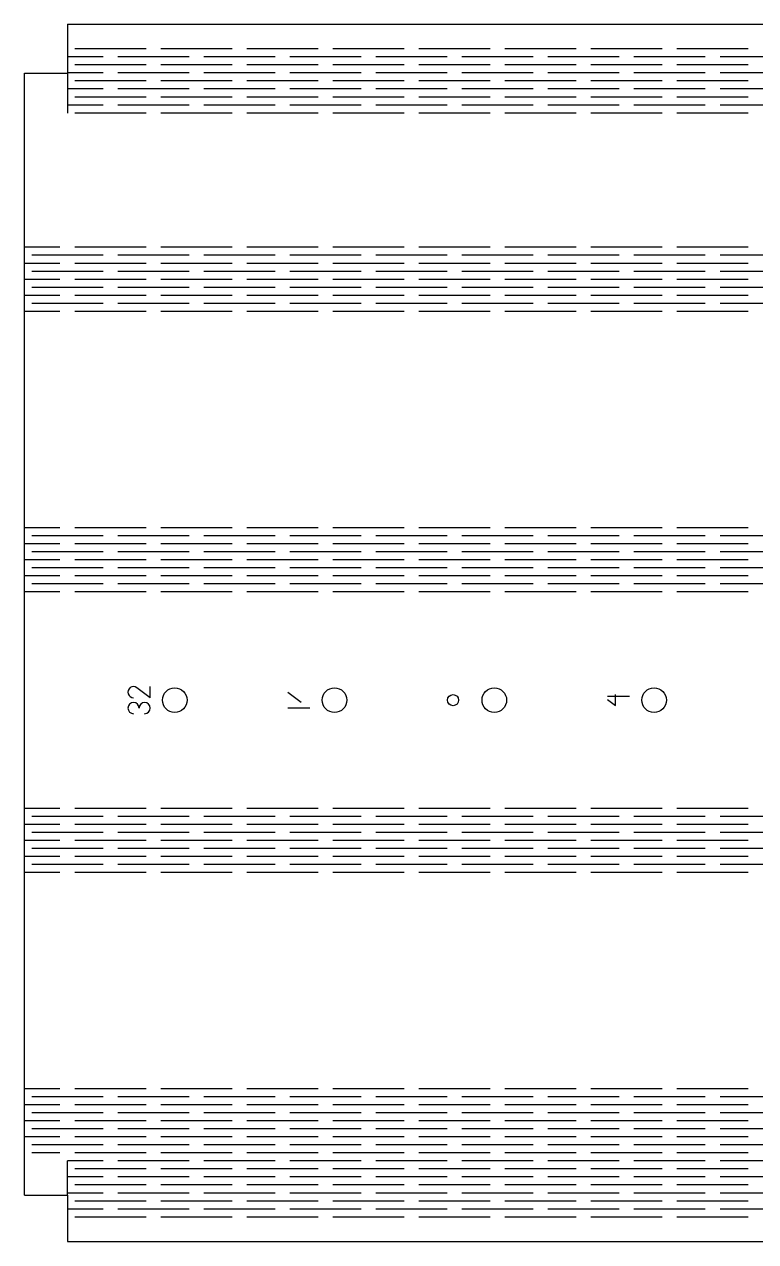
# Model space of a CAD drawing. Header units: millimetres. Extents: x 0 to 607, y 0 to 248.
# Drawn here: x 310 to 458.8, y 0 to 247.5 of the extents above; entities that cross this region are included whole.
import ezdxf

# ---------------------------------------------------------------- set-up
doc = ezdxf.new("R2010")
doc.units = ezdxf.units.MM
for name, color, linetype in [('M - TALL', 1, 'Continuous'), ('M - TALL EXTERIOR', 3, 'Continuous'), ('M-GRABAT', 5, 'Continuous')]:
    doc.layers.add(name, color=color, linetype=linetype)

msp = doc.modelspace()

# ---------------------------------------------------------------- linework, layer by layer
at = {"layer": 'M - TALL'}
for p, q in [((326, 240.9), (318.75, 240.9)), ((334.75, 242.53), (320.25, 242.53)), ((343.5, 240.9), (329, 240.9)), ((352.25, 242.53), (337.75, 242.53)), ((361, 240.9), (346.5, 240.9)), ((369.75, 242.53), (355.25, 242.53)), ((378.5, 240.9), (364, 240.9)), ((387.25, 242.53), (372.75, 242.53)), ((396, 240.9), (381.5, 240.9)), ((404.75, 242.53), (390.25, 242.53)), ((413.5, 240.9), (399, 240.9)), ((422.25, 242.53), (407.75, 242.53)), ((431, 240.9), (416.5, 240.9)), ((439.75, 242.53), (425.25, 242.53)), ((448.5, 240.9), (434, 240.9)), ((457.25, 242.53), (442.75, 242.53)), ((466, 240.9), (451.5, 240.9)), ((326, 237.64), (318.75, 237.64)), ((334.75, 239.27), (320.25, 239.27)), ((343.5, 237.64), (329, 237.64)), ((352.25, 239.27), (337.75, 239.27)), ((361, 237.64), (346.5, 237.64)), ((369.75, 239.27), (355.25, 239.27)), ((378.5, 237.64), (364, 237.64)), ((387.25, 239.27), (372.75, 239.27)), ((396, 237.64), (381.5, 237.64)), ((404.75, 239.27), (390.25, 239.27)), ((413.5, 237.64), (399, 237.64)), ((422.25, 239.27), (407.75, 239.27)), ((431, 237.64), (416.5, 237.64)), ((439.75, 239.27), (425.25, 239.27)), ((448.5, 237.64), (434, 237.64)), ((457.25, 239.27), (442.75, 239.27)), ((466, 237.64), (451.5, 237.64)), ((318.75, 237.6), (318.75, 229.49)), ((334.75, 236.01), (320.25, 236.01)), ((352.25, 236.01), (337.75, 236.01)), ((369.75, 236.01), (355.25, 236.01)), ((387.25, 236.01), (372.75, 236.01)), ((404.75, 236.01), (390.25, 236.01)), ((422.25, 236.01), (407.75, 236.01)), ((439.75, 236.01), (425.25, 236.01)), ((457.25, 236.01), (442.75, 236.01)), ((326, 234.38), (318.75, 234.38)), ((334.75, 232.75), (320.25, 232.75)), ((343.5, 234.38), (329, 234.38)), ((352.25, 232.75), (337.75, 232.75)), ((361, 234.38), (346.5, 234.38)), ((369.75, 232.75), (355.25, 232.75)), ((378.5, 234.38), (364, 234.38)), ((387.25, 232.75), (372.75, 232.75)), ((396, 234.38), (381.5, 234.38)), ((404.75, 232.75), (390.25, 232.75)), ((413.5, 234.38), (399, 234.38)), ((422.25, 232.75), (407.75, 232.75)), ((431, 234.38), (416.5, 234.38)), ((439.75, 232.75), (425.25, 232.75)), ((448.5, 234.38), (434, 234.38)), ((457.25, 232.75), (442.75, 232.75)), ((466, 234.38), (451.5, 234.38)), ((326, 231.12), (318.75, 231.12)), ((343.5, 231.12), (329, 231.12)), ((361, 231.12), (346.5, 231.12)), ((378.5, 231.12), (364, 231.12)), ((396, 231.12), (381.5, 231.12)), ((413.5, 231.12), (399, 231.12)), ((431, 231.12), (416.5, 231.12)), ((448.5, 231.12), (434, 231.12)), ((466, 231.12), (451.5, 231.12)), ((334.75, 229.49), (320.25, 229.49)), ((352.25, 229.49), (337.75, 229.49)), ((369.75, 229.49), (355.25, 229.49)), ((387.25, 229.49), (372.75, 229.49)), ((404.75, 229.49), (390.25, 229.49)), ((422.25, 229.49), (407.75, 229.49)), ((439.75, 229.49), (425.25, 229.49)), ((457.25, 229.49), (442.75, 229.49)), ((317.25, 202.19), (310, 202.19)), ((326, 200.56), (311.5, 200.56)), ((334.75, 202.19), (320.25, 202.19)), ((343.5, 200.56), (329, 200.56)), ((352.25, 202.19), (337.75, 202.19)), ((361, 200.56), (346.5, 200.56)), ((369.75, 202.19), (355.25, 202.19)), ((378.5, 200.56), (364, 200.56)), ((387.25, 202.19), (372.75, 202.19)), ((396, 200.56), (381.5, 200.56)), ((404.75, 202.19), (390.25, 202.19)), ((413.5, 200.56), (399, 200.56)), ((422.25, 202.19), (407.75, 202.19)), ((431, 200.56), (416.5, 200.56)), ((439.75, 202.19), (425.25, 202.19)), ((448.5, 200.56), (434, 200.56)), ((457.25, 202.19), (442.75, 202.19)), ((466, 200.56), (451.5, 200.56)), ((317.25, 198.93), (310, 198.93)), ((334.75, 198.93), (320.25, 198.93)), ((352.25, 198.93), (337.75, 198.93)), ((369.75, 198.93), (355.25, 198.93)), ((387.25, 198.93), (372.75, 198.93)), ((404.75, 198.93), (390.25, 198.93)), ((422.25, 198.93), (407.75, 198.93)), ((439.75, 198.93), (425.25, 198.93)), ((457.25, 198.93), (442.75, 198.93)), ((317.25, 195.67), (310, 195.67)), ((326, 197.3), (311.5, 197.3)), ((334.75, 195.67), (320.25, 195.67)), ((343.5, 197.3), (329, 197.3)), ((352.25, 195.67), (337.75, 195.67)), ((361, 197.3), (346.5, 197.3)), ((369.75, 195.67), (355.25, 195.67)), ((378.5, 197.3), (364, 197.3)), ((387.25, 195.67), (372.75, 195.67)), ((396, 197.3), (381.5, 197.3)), ((404.75, 195.67), (390.25, 195.67)), ((413.5, 197.3), (399, 197.3)), ((422.25, 195.67), (407.75, 195.67)), ((431, 197.3), (416.5, 197.3)), ((439.75, 195.67), (425.25, 195.67)), ((448.5, 197.3), (434, 197.3)), ((457.25, 195.67), (442.75, 195.67)), ((466, 197.3), (451.5, 197.3)), ((326, 194.04), (311.5, 194.04)), ((343.5, 194.04), (329, 194.04)), ((361, 194.04), (346.5, 194.04)), ((378.5, 194.04), (364, 194.04)), ((396, 194.04), (381.5, 194.04)), ((413.5, 194.04), (399, 194.04)), ((431, 194.04), (416.5, 194.04)), ((448.5, 194.04), (434, 194.04)), ((466, 194.04), (451.5, 194.04)), ((317.25, 192.41), (310, 192.41)), ((326, 190.78), (311.5, 190.78)), ((334.75, 192.41), (320.25, 192.41)), ((343.5, 190.78), (329, 190.78)), ((352.25, 192.41), (337.75, 192.41)), ((361, 190.78), (346.5, 190.78)), ((369.75, 192.41), (355.25, 192.41)), ((378.5, 190.78), (364, 190.78)), ((387.25, 192.41), (372.75, 192.41)), ((396, 190.78), (381.5, 190.78)), ((404.75, 192.41), (390.25, 192.41)), ((413.5, 190.78), (399, 190.78)), ((422.25, 192.41), (407.75, 192.41)), ((431, 190.78), (416.5, 190.78)), ((439.75, 192.41), (425.25, 192.41)), ((448.5, 190.78), (434, 190.78)), ((457.25, 192.41), (442.75, 192.41)), ((466, 190.78), (451.5, 190.78)), ((317.25, 189.15), (310, 189.15)), ((334.75, 189.15), (320.25, 189.15)), ((352.25, 189.15), (337.75, 189.15)), ((369.75, 189.15), (355.25, 189.15)), ((387.25, 189.15), (372.75, 189.15)), ((404.75, 189.15), (390.25, 189.15)), ((422.25, 189.15), (407.75, 189.15)), ((439.75, 189.15), (425.25, 189.15)), ((457.25, 189.15), (442.75, 189.15)), ((317.25, 145.15), (310, 145.15)), ((334.75, 145.15), (320.25, 145.15)), ((352.25, 145.15), (337.75, 145.15)), ((369.75, 145.15), (355.25, 145.15)), ((387.25, 145.15), (372.75, 145.15)), ((404.75, 145.15), (390.25, 145.15)), ((422.25, 145.15), (407.75, 145.15)), ((439.75, 145.15), (425.25, 145.15)), ((457.25, 145.15), (442.75, 145.15)), ((317.25, 141.89), (310, 141.89)), ((326, 143.52), (311.5, 143.52)), ((334.75, 141.89), (320.25, 141.89)), ((343.5, 143.52), (329, 143.52)), ((352.25, 141.89), (337.75, 141.89)), ((361, 143.52), (346.5, 143.52)), ((369.75, 141.89), (355.25, 141.89)), ((378.5, 143.52), (364, 143.52)), ((387.25, 141.89), (372.75, 141.89)), ((396, 143.52), (381.5, 143.52)), ((404.75, 141.89), (390.25, 141.89)), ((413.5, 143.52), (399, 143.52)), ((422.25, 141.89), (407.75, 141.89)), ((431, 143.52), (416.5, 143.52)), ((439.75, 141.89), (425.25, 141.89)), ((448.5, 143.52), (434, 143.52)), ((457.25, 141.89), (442.75, 141.89)), ((466, 143.52), (451.5, 143.52)), ((317.25, 138.63), (310, 138.63)), ((326, 140.26), (311.5, 140.26)), ((334.75, 138.63), (320.25, 138.63)), ((343.5, 140.26), (329, 140.26)), ((352.25, 138.63), (337.75, 138.63)), ((361, 140.26), (346.5, 140.26)), ((369.75, 138.63), (355.25, 138.63)), ((378.5, 140.26), (364, 140.26)), ((387.25, 138.63), (372.75, 138.63)), ((396, 140.26), (381.5, 140.26)), ((404.75, 138.63), (390.25, 138.63)), ((413.5, 140.26), (399, 140.26)), ((422.25, 138.63), (407.75, 138.63)), ((431, 140.26), (416.5, 140.26)), ((439.75, 138.63), (425.25, 138.63)), ((448.5, 140.26), (434, 140.26)), ((457.25, 138.63), (442.75, 138.63)), ((466, 140.26), (451.5, 140.26)), ((326, 137), (311.5, 137)), ((343.5, 137), (329, 137)), ((361, 137), (346.5, 137)), ((378.5, 137), (364, 137)), ((396, 137), (381.5, 137)), ((413.5, 137), (399, 137)), ((431, 137), (416.5, 137)), ((448.5, 137), (434, 137)), ((466, 137), (451.5, 137)), ((317.25, 135.37), (310, 135.37)), ((326, 133.74), (311.5, 133.74)), ((334.75, 135.37), (320.25, 135.37)), ((343.5, 133.74), (329, 133.74)), ((352.25, 135.37), (337.75, 135.37)), ((361, 133.74), (346.5, 133.74)), ((369.75, 135.37), (355.25, 135.37)), ((378.5, 133.74), (364, 133.74)), ((387.25, 135.37), (372.75, 135.37)), ((396, 133.74), (381.5, 133.74)), ((404.75, 135.37), (390.25, 135.37)), ((413.5, 133.74), (399, 133.74)), ((422.25, 135.37), (407.75, 135.37)), ((431, 133.74), (416.5, 133.74)), ((439.75, 135.37), (425.25, 135.37)), ((448.5, 133.74), (434, 133.74)), ((457.25, 135.37), (442.75, 135.37)), ((466, 133.74), (451.5, 133.74)), ((317.25, 132.11), (310, 132.11)), ((334.75, 132.11), (320.25, 132.11)), ((352.25, 132.11), (337.75, 132.11)), ((369.75, 132.11), (355.25, 132.11)), ((387.25, 132.11), (372.75, 132.11)), ((404.75, 132.11), (390.25, 132.11)), ((422.25, 132.11), (407.75, 132.11)), ((439.75, 132.11), (425.25, 132.11)), ((457.25, 132.11), (442.75, 132.11)), ((317.25, 88.11), (310, 88.11)), ((334.75, 88.11), (320.25, 88.11)), ((352.25, 88.11), (337.75, 88.11)), ((369.75, 88.11), (355.25, 88.11)), ((387.25, 88.11), (372.75, 88.11)), ((404.75, 88.11), (390.25, 88.11)), ((422.25, 88.11), (407.75, 88.11)), ((439.75, 88.11), (425.25, 88.11)), ((457.25, 88.11), (442.75, 88.11)), ((317.25, 84.85), (310, 84.85)), ((326, 86.48), (311.5, 86.48)), ((334.75, 84.85), (320.25, 84.85)), ((343.5, 86.48), (329, 86.48)), ((352.25, 84.85), (337.75, 84.85)), ((361, 86.48), (346.5, 86.48)), ((369.75, 84.85), (355.25, 84.85)), ((378.5, 86.48), (364, 86.48)), ((387.25, 84.85), (372.75, 84.85)), ((396, 86.48), (381.5, 86.48)), ((404.75, 84.85), (390.25, 84.85)), ((413.5, 86.48), (399, 86.48)), ((422.25, 84.85), (407.75, 84.85)), ((431, 86.48), (416.5, 86.48)), ((439.75, 84.85), (425.25, 84.85)), ((448.5, 86.48), (434, 86.48)), ((457.25, 84.85), (442.75, 84.85)), ((466, 86.48), (451.5, 86.48)), ((326, 83.22), (311.5, 83.22)), ((343.5, 83.22), (329, 83.22)), ((361, 83.22), (346.5, 83.22)), ((378.5, 83.22), (364, 83.22)), ((396, 83.22), (381.5, 83.22)), ((413.5, 83.22), (399, 83.22)), ((431, 83.22), (416.5, 83.22)), ((448.5, 83.22), (434, 83.22)), ((466, 83.22), (451.5, 83.22)), ((317.25, 81.59), (310, 81.59)), ((326, 79.96), (311.5, 79.96)), ((334.75, 81.59), (320.25, 81.59)), ((343.5, 79.96), (329, 79.96)), ((352.25, 81.59), (337.75, 81.59)), ((361, 79.96), (346.5, 79.96)), ((369.75, 81.59), (355.25, 81.59)), ((378.5, 79.96), (364, 79.96)), ((387.25, 81.59), (372.75, 81.59)), ((396, 79.96), (381.5, 79.96)), ((404.75, 81.59), (390.25, 81.59)), ((413.5, 79.96), (399, 79.96)), ((422.25, 81.59), (407.75, 81.59)), ((431, 79.96), (416.5, 79.96)), ((439.75, 81.59), (425.25, 81.59)), ((448.5, 79.96), (434, 79.96)), ((457.25, 81.59), (442.75, 81.59)), ((466, 79.96), (451.5, 79.96)), ((317.25, 78.33), (310, 78.33)), ((334.75, 78.33), (320.25, 78.33)), ((352.25, 78.33), (337.75, 78.33)), ((369.75, 78.33), (355.25, 78.33)), ((387.25, 78.33), (372.75, 78.33)), ((404.75, 78.33), (390.25, 78.33)), ((422.25, 78.33), (407.75, 78.33)), ((439.75, 78.33), (425.25, 78.33)), ((457.25, 78.33), (442.75, 78.33)), ((317.25, 75.08), (310, 75.08)), ((326, 76.7), (311.5, 76.7)), ((334.75, 75.08), (320.25, 75.08)), ((343.5, 76.7), (329, 76.7)), ((352.25, 75.08), (337.75, 75.08)), ((361, 76.7), (346.5, 76.7)), ((369.75, 75.08), (355.25, 75.08)), ((378.5, 76.7), (364, 76.7)), ((387.25, 75.08), (372.75, 75.08)), ((396, 76.7), (381.5, 76.7)), ((404.75, 75.08), (390.25, 75.08)), ((413.5, 76.7), (399, 76.7)), ((422.25, 75.08), (407.75, 75.08)), ((431, 76.7), (416.5, 76.7)), ((439.75, 75.08), (425.25, 75.08)), ((448.5, 76.7), (434, 76.7)), ((457.25, 75.08), (442.75, 75.08)), ((466, 76.7), (451.5, 76.7)), ((317.25, 31.08), (310, 31.08)), ((334.75, 31.08), (320.25, 31.08)), ((352.25, 31.08), (337.75, 31.08)), ((369.75, 31.08), (355.25, 31.08)), ((387.25, 31.08), (372.75, 31.08)), ((404.75, 31.08), (390.25, 31.08)), ((422.25, 31.08), (407.75, 31.08)), ((439.75, 31.08), (425.25, 31.08)), ((457.25, 31.08), (442.75, 31.08)), ((317.25, 27.82), (310, 27.82)), ((326, 29.45), (311.5, 29.45)), ((334.75, 27.82), (320.25, 27.82)), ((343.5, 29.45), (329, 29.45)), ((352.25, 27.82), (337.75, 27.82)), ((361, 29.45), (346.5, 29.45)), ((369.75, 27.82), (355.25, 27.82)), ((378.5, 29.45), (364, 29.45)), ((387.25, 27.82), (372.75, 27.82)), ((396, 29.45), (381.5, 29.45)), ((404.75, 27.82), (390.25, 27.82)), ((413.5, 29.45), (399, 29.45)), ((422.25, 27.82), (407.75, 27.82)), ((431, 29.45), (416.5, 29.45)), ((439.75, 27.82), (425.25, 27.82)), ((448.5, 29.45), (434, 29.45)), ((457.25, 27.82), (442.75, 27.82)), ((466, 29.45), (451.5, 29.45)), ((326, 26.19), (311.5, 26.19)), ((343.5, 26.19), (329, 26.19)), ((361, 26.19), (346.5, 26.19)), ((378.5, 26.19), (364, 26.19)), ((396, 26.19), (381.5, 26.19)), ((413.5, 26.19), (399, 26.19)), ((431, 26.19), (416.5, 26.19)), ((448.5, 26.19), (434, 26.19)), ((466, 26.19), (451.5, 26.19)), ((317.25, 24.56), (310, 24.56)), ((326, 22.93), (311.5, 22.93)), ((334.75, 24.56), (320.25, 24.56)), ((343.5, 22.93), (329, 22.93)), ((352.25, 24.56), (337.75, 24.56)), ((361, 22.93), (346.5, 22.93)), ((369.75, 24.56), (355.25, 24.56)), ((378.5, 22.93), (364, 22.93)), ((387.25, 24.56), (372.75, 24.56)), ((396, 22.93), (381.5, 22.93)), ((404.75, 24.56), (390.25, 24.56)), ((413.5, 22.93), (399, 22.93)), ((422.25, 24.56), (407.75, 24.56)), ((431, 22.93), (416.5, 22.93)), ((439.75, 24.56), (425.25, 24.56)), ((448.5, 22.93), (434, 22.93)), ((457.25, 24.56), (442.75, 24.56)), ((466, 22.93), (451.5, 22.93)), ((317.25, 21.3), (310, 21.3)), ((334.75, 21.3), (320.25, 21.3)), ((352.25, 21.3), (337.75, 21.3)), ((369.75, 21.3), (355.25, 21.3)), ((387.25, 21.3), (372.75, 21.3)), ((404.75, 21.3), (390.25, 21.3)), ((422.25, 21.3), (407.75, 21.3)), ((439.75, 21.3), (425.25, 21.3)), ((457.25, 21.3), (442.75, 21.3)), ((326, 19.67), (311.5, 19.67)), ((317.25, 18.04), (311.5, 18.04)), ((334.75, 18.04), (320.25, 18.04)), ((343.5, 19.67), (329, 19.67)), ((352.25, 18.04), (337.75, 18.04)), ((361, 19.67), (346.5, 19.67)), ((369.75, 18.04), (355.25, 18.04)), ((378.5, 19.67), (364, 19.67)), ((387.25, 18.04), (372.75, 18.04)), ((396, 19.67), (381.5, 19.67)), ((404.75, 18.04), (390.25, 18.04)), ((413.5, 19.67), (399, 19.67)), ((422.25, 18.04), (407.75, 18.04)), ((431, 19.67), (416.5, 19.67)), ((439.75, 18.04), (425.25, 18.04)), ((448.5, 19.67), (434, 19.67)), ((457.25, 18.04), (442.75, 18.04)), ((466, 19.67), (451.5, 19.67)), ((318.75, 9.45), (318.75, 16.41)), ((326, 16.41), (318.75, 16.41)), ((343.5, 16.41), (329, 16.41)), ((361, 16.41), (346.5, 16.41)), ((378.5, 16.41), (364, 16.41)), ((396, 16.41), (381.5, 16.41)), ((413.5, 16.41), (399, 16.41)), ((431, 16.41), (416.5, 16.41)), ((448.5, 16.41), (434, 16.41)), ((466, 16.41), (451.5, 16.41)), ((326, 13.15), (318.75, 13.15)), ((334.75, 14.78), (320.25, 14.78)), ((343.5, 13.15), (329, 13.15)), ((352.25, 14.78), (337.75, 14.78)), ((361, 13.15), (346.5, 13.15)), ((369.75, 14.78), (355.25, 14.78)), ((378.5, 13.15), (364, 13.15)), ((387.25, 14.78), (372.75, 14.78)), ((396, 13.15), (381.5, 13.15)), ((404.75, 14.78), (390.25, 14.78)), ((413.5, 13.15), (399, 13.15)), ((422.25, 14.78), (407.75, 14.78)), ((431, 13.15), (416.5, 13.15)), ((439.75, 14.78), (425.25, 14.78)), ((448.5, 13.15), (434, 13.15)), ((457.25, 14.78), (442.75, 14.78)), ((466, 13.15), (451.5, 13.15)), ((334.75, 11.52), (320.25, 11.52)), ((352.25, 11.52), (337.75, 11.52)), ((369.75, 11.52), (355.25, 11.52)), ((387.25, 11.52), (372.75, 11.52)), ((404.75, 11.52), (390.25, 11.52)), ((422.25, 11.52), (407.75, 11.52)), ((439.75, 11.52), (425.25, 11.52)), ((457.25, 11.52), (442.75, 11.52)), ((326, 9.89), (318.75, 9.89)), ((334.75, 8.26), (320.25, 8.26)), ((343.5, 9.89), (329, 9.89)), ((352.25, 8.26), (337.75, 8.26)), ((361, 9.89), (346.5, 9.89)), ((369.75, 8.26), (355.25, 8.26)), ((378.5, 9.89), (364, 9.89)), ((387.25, 8.26), (372.75, 8.26)), ((396, 9.89), (381.5, 9.89)), ((404.75, 8.26), (390.25, 8.26)), ((413.5, 9.89), (399, 9.89)), ((422.25, 8.26), (407.75, 8.26)), ((431, 9.89), (416.5, 9.89)), ((439.75, 8.26), (425.25, 8.26)), ((448.5, 9.89), (434, 9.89)), ((457.25, 8.26), (442.75, 8.26)), ((466, 9.89), (451.5, 9.89)), ((326, 6.63), (318.75, 6.63)), ((334.75, 5), (320.25, 5)), ((343.5, 6.63), (329, 6.63)), ((352.25, 5), (337.75, 5)), ((361, 6.63), (346.5, 6.63)), ((369.75, 5), (355.25, 5)), ((378.5, 6.63), (364, 6.63)), ((387.25, 5), (372.75, 5)), ((396, 6.63), (381.5, 6.63)), ((404.75, 5), (390.25, 5)), ((413.5, 6.63), (399, 6.63)), ((422.25, 5), (407.75, 5)), ((431, 6.63), (416.5, 6.63)), ((439.75, 5), (425.25, 5)), ((448.5, 6.63), (434, 6.63)), ((457.25, 5), (442.75, 5)), ((466, 6.63), (451.5, 6.63))]:
    msp.add_line(p, q, dxfattribs=at)
for centre in [(340.59, 110.11), (373.09, 110.11), (405.59, 110.11), (438.09, 110.11)]:
    msp.add_circle(centre, 2.5, dxfattribs=at)
at = {"layer": 'M - TALL EXTERIOR'}
for p, q in [((318.75, 247.53), (607.5, 247.53)), ((318.75, 247.53), (318.75, 237.6)), ((310, 9.45), (310, 237.6)), ((310, 237.6), (318.75, 237.6)), ((310, 9.45), (318.75, 9.45)), ((318.75, 9.45), (318.75, 0)), ((318.75, 0), (607.5, 0))]:
    msp.add_line(p, q, dxfattribs=at)
at = {"layer": 'M-GRABAT'}
for p, q in [((335.59, 110.61), (332.89, 112.64)), ((335.59, 110.61), (335.59, 112.86)), ((363.59, 111.76), (366.28, 109.7)), ((428.59, 110.92), (433.09, 110.92)), ((428.59, 110.22), (430.26, 108.99)), ((430.26, 108.99), (430.26, 111.24)), ((368.09, 108.47), (363.59, 108.47))]:
    msp.add_line(p, q, dxfattribs=at)
for centre, start, end in [((332.21, 111.74), 53.1301, 270), ((366.96, 110.59), 180, 180), ((332.21, 108.49), 0, 270), ((334.46, 108.49), 270, 180), ((397.21, 110.11), 0, 360), ((399.46, 110.11), 180, 180)]:
    msp.add_arc(centre, 1.13, start, end, dxfattribs=at)

doc.saveas('drawing.dxf')
